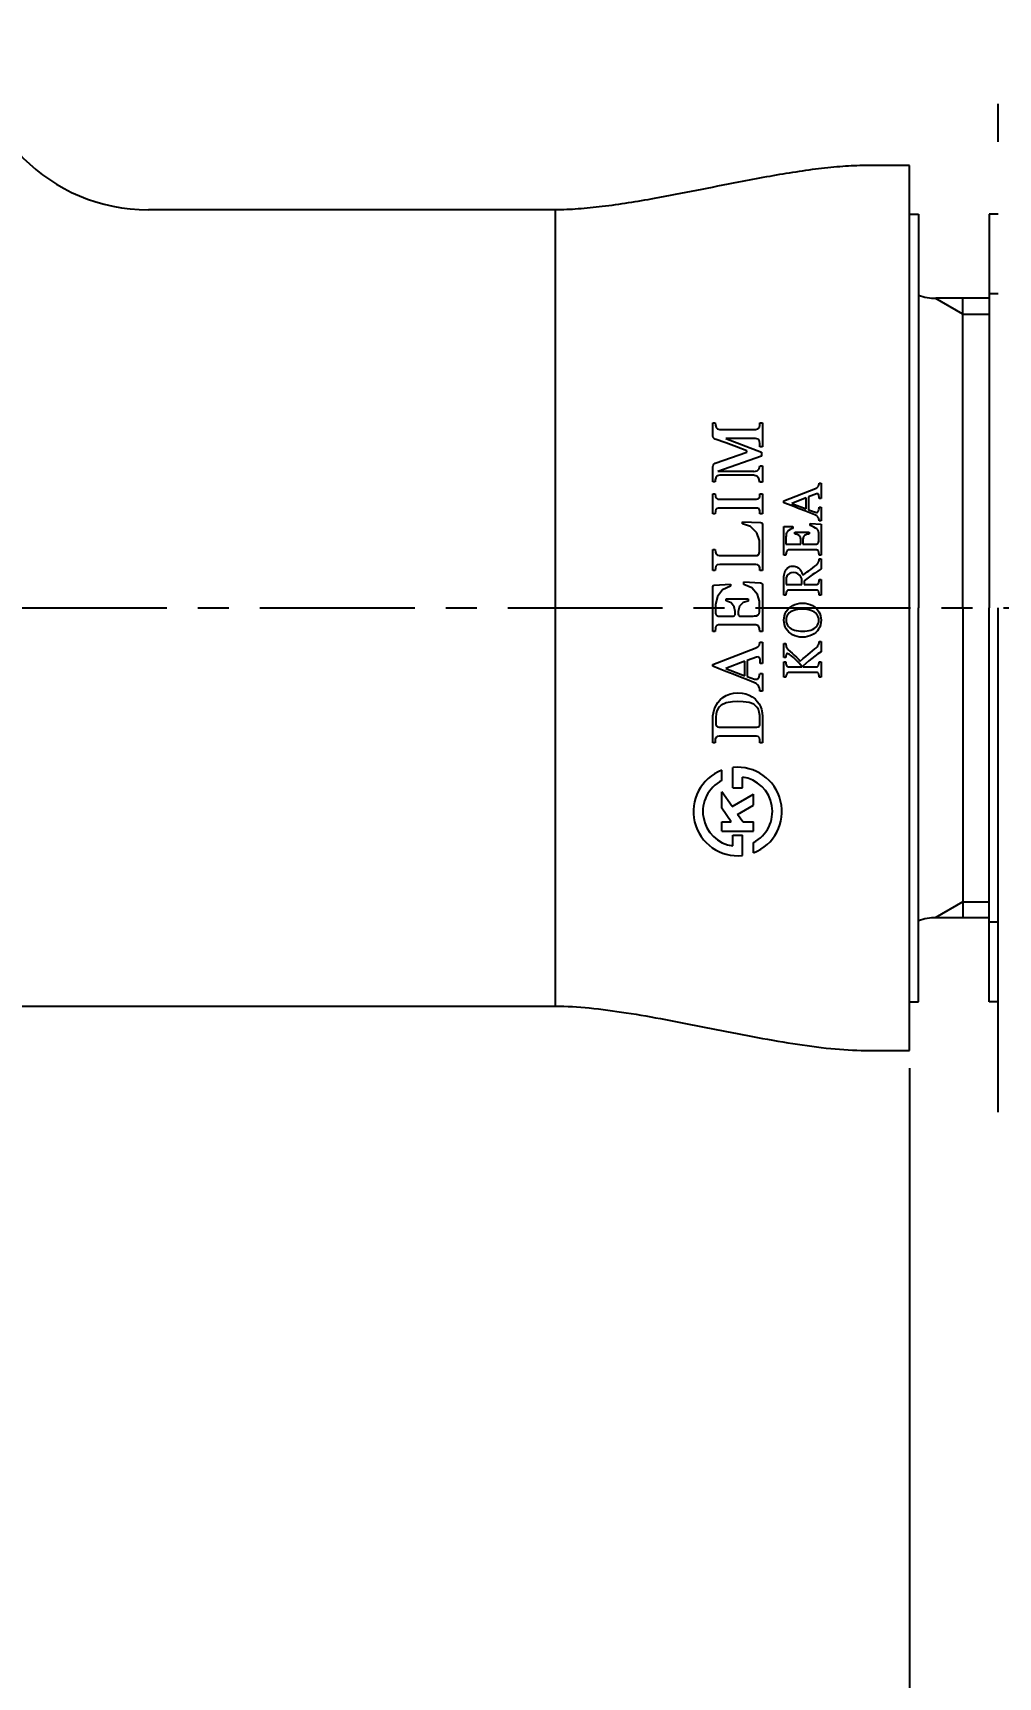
# Model space of a CAD drawing. Extents: x 48064 to 48658, y 16089 to 16509.
# Drawn here: x 48375.1 to 48429.6, y 16282.4 to 16375.3 of the extents above; entities that cross this region are included whole.
import ezdxf

# ---------------------------------------------------------------- set-up
doc = ezdxf.new("R2010")
doc.units = 0
doc.header["$LTSCALE"] = 7
doc.header["$MEASUREMENT"] = 0
doc.linetypes.add('CENTER', pattern=[2, 1.25, -0.25, 0.25, -0.25])
doc.layers.get('0').update_dxf_attribs({"color": 2, "linetype": 'CONTINUOUS'})
doc.layers.get('Defpoints').update_dxf_attribs({"linetype": 'CONTINUOUS'})
for name, color, linetype in [('CL', 1, 'CENTER'), ('D', 2, 'CONTINUOUS'), ('DIM', 2, 'CONTINUOUS'), ('DWG', 7, 'CONTINUOUS')]:
    doc.layers.add(name, color=color, linetype=linetype)
doc.styles.add('GHS', font='romans', dxfattribs={"bigfont": 'ghs'})
doc.dimstyles.new('DIM_WS01', dxfattribs={"dimtxt": 3.5, "dimasz": 3, "dimexe": 1, "dimexo": 1, "dimgap": 1, "dimtad": 1, "dimdec": 4, "dimzin": 9, "dimdsep": 46, "dimtxsty": 'GHS', "dimcen": -2, "dimclrd": 256, "dimclre": 256, "dimclrt": 256, "dimadec": 4, "dimazin": 2, "dimtfac": 1, "dimtdec": 4, "dimtix": 1, "dimtmove": 0, "dimatfit": 1, "dimfxl": 1, "dimtolj": 1, "dimtzin": 0, "dimlwd": -1, "dimlwe": -1, "dimarcsym": 0})

# ---------------------------------------------------------------- blocks, each defined once
blk = doc.blocks.new('*D5')
at = {"layer": 'D', "transparency": 16777216}
for p, q in [((48424.605, 16316.823), (48424.605, 16129.566)), ((48160.354, 16157.961), (48160.354, 16129.566)), ((48163.354, 16131.066), (48421.605, 16131.066))]:
    blk.add_line(p, q, dxfattribs=at)
for points in [[(48163.354, 16131.566), (48163.354, 16130.566), (48160.354, 16131.066)], [(48421.605, 16131.566), (48421.605, 16130.566), (48424.605, 16131.066)]]:
    blk.add_solid(points, dxfattribs=at)
at = {"layer": 'Defpoints', "color": 0, "transparency": 16777216}
for p in [(48424.605, 16317.823), (48160.354, 16158.961), (48424.605, 16131.066)]:
    blk.add_point(p, dxfattribs=at)
at = {"layer": 'D', "transparency": 16777216, "insert": (48292.48, 16134.733), "char_height": 3.5, "attachment_point": 5, "style": 'GHS'}
blk.add_mtext('\\A1;(264)', dxfattribs=at)

msp = doc.modelspace()

# ---------------------------------------------------------------- linework, layer by layer
at = {"color": 7, "linetype": 'Continuous'}
for p, q in [((48424.605, 16365.07294), (48425.105, 16365.07294)), ((48425.105, 16365.07294), (48425.105, 16342.82294)), ((48429.105, 16365.07294), (48429.105, 16342.82294)), ((48429.605, 16365.07294), (48429.105, 16365.07294)), ((48429.10499, 16360.32294), (48426.105, 16360.32294)), ((48427.605, 16342.82294), (48427.605, 16360.32294)), ((48429.605, 16360.57294), (48429.105, 16360.57294)), ((48425.10499, 16320.57294), (48425.10499, 16342.82294)), ((48427.605, 16342.82294), (48427.605, 16325.32294)), ((48429.10499, 16320.57294), (48429.10499, 16342.82294)), ((48429.10499, 16325.32294), (48426.105, 16325.32294)), ((48429.605, 16325.07294), (48429.10499, 16325.07294)), ((48424.605, 16320.57294), (48425.10499, 16320.57294)), ((48429.605, 16320.57294), (48429.10499, 16320.57294))]:
    msp.add_line(p, q, dxfattribs=at)
for centre, start, end in [((48426.105, 16363.32294), 250.5287002, 270), ((48426.105, 16322.32294), 90, 109.4715042)]:
    msp.add_arc(centre, 3, start, end, dxfattribs=at)
at = {"layer": 'CL'}
msp.add_line((48261.905, 16342.82294), (48518.105, 16342.82294), dxfattribs=at)
at = {"layer": 'D'}
for p, q in [((48427.605, 16359.42294), (48426.04616, 16360.32294)), ((48427.605, 16359.42294), (48429.10499, 16359.42294)), ((48427.605, 16326.22294), (48426.04616, 16325.32294)), ((48427.605, 16326.22294), (48429.10499, 16326.22294))]:
    msp.add_line(p, q, dxfattribs=at)
at = {"layer": 'DIM'}
for p, q in [((48413.49041, 16353.2955), (48413.63036, 16353.2955)), ((48413.49041, 16352.53326), (48413.49041, 16353.2955)), ((48413.51651, 16352.45768), (48413.49041, 16352.53326)), ((48413.56617, 16352.39369), (48413.51651, 16352.45768)), ((48413.63116, 16352.35536), (48413.56617, 16352.39369)), ((48413.63036, 16353.2955), (48413.6342, 16353.14732)), ((48413.6342, 16353.14732), (48413.66929, 16353.02342)), ((48413.66929, 16353.02342), (48413.75597, 16352.94096)), ((48413.75597, 16352.94096), (48413.87699, 16352.91103)), ((48413.87699, 16352.91103), (48415.89573, 16352.91103)), ((48414.22989, 16352.39725), (48416.24529, 16351.62414)), ((48415.89573, 16352.39725), (48414.22989, 16352.39725)), ((48415.89573, 16352.91103), (48416.03218, 16352.94132)), ((48416.04668, 16352.35639), (48415.89573, 16352.39725)), ((48416.03218, 16352.94132), (48416.11907, 16353.02502)), ((48416.11907, 16353.02502), (48416.14977, 16353.15139)), ((48416.14977, 16353.15139), (48416.15026, 16353.2955)), ((48416.15026, 16353.2955), (48416.29042, 16353.2955)), ((48416.29042, 16353.2955), (48416.29042, 16351.93295)), ((48413.63086, 16351.00721), (48415.40729, 16351.62849)), ((48414.22692, 16352.15443), (48413.63116, 16352.35536)), ((48414.81821, 16351.92751), (48414.22692, 16352.15443)), ((48415.40587, 16351.70082), (48414.81821, 16351.92751)), ((48415.40729, 16351.62849), (48415.40587, 16351.70082)), ((48416.12839, 16352.25113), (48416.04668, 16352.35639)), ((48416.15209, 16352.10526), (48416.12839, 16352.25113)), ((48416.15026, 16351.93295), (48416.15209, 16352.10526)), ((48416.29042, 16351.93295), (48416.15026, 16351.93295)), ((48416.24529, 16351.62414), (48416.24529, 16351.41136)), ((48413.49041, 16350.79982), (48413.50958, 16350.88117)), ((48413.49041, 16349.94863), (48413.49041, 16350.79982)), ((48413.50958, 16350.88117), (48413.55571, 16350.95237)), ((48413.55571, 16350.95237), (48413.63086, 16351.00721)), ((48415.81327, 16350.52944), (48413.77923, 16350.52944)), ((48416.24529, 16351.41136), (48413.77992, 16350.52968)), ((48415.81327, 16350.52944), (48415.98661, 16350.57614)), ((48415.98661, 16350.57614), (48416.10335, 16350.69368)), ((48416.10335, 16350.69368), (48416.15026, 16350.84809)), ((48416.15026, 16350.84809), (48416.29042, 16350.84809)), ((48416.29042, 16350.84809), (48416.29042, 16349.93899)), ((48413.63047, 16349.94863), (48413.49041, 16349.94863)), ((48413.6501, 16350.17892), (48413.62923, 16350.05927)), ((48413.62923, 16350.05927), (48413.63047, 16349.94863)), ((48413.72684, 16350.28271), (48413.6501, 16350.17892)), ((48413.88117, 16350.32691), (48413.72684, 16350.28271)), ((48415.794, 16350.3263), (48413.88117, 16350.32691)), ((48415.97337, 16350.27462), (48415.794, 16350.3263)), ((48416.0964, 16350.1424), (48415.97337, 16350.27462)), ((48416.15026, 16349.93899), (48416.0964, 16350.1424)), ((48416.29042, 16349.93899), (48416.15026, 16349.93899)), ((48419.29126, 16349.57594), (48419.32675, 16349.59119)), ((48419.32675, 16349.59119), (48419.35748, 16349.60762)), ((48419.35748, 16349.60762), (48419.38344, 16349.62533)), ((48419.38344, 16349.62533), (48419.40654, 16349.64649)), ((48419.40654, 16349.64649), (48419.42927, 16349.67224)), ((48419.42927, 16349.67224), (48419.45174, 16349.70306)), ((48419.45174, 16349.70306), (48419.46476, 16349.72765)), ((48419.46476, 16349.72765), (48419.47623, 16349.75668)), ((48419.47623, 16349.75668), (48419.48605, 16349.79017)), ((48419.48605, 16349.79017), (48419.49392, 16349.82443)), ((48419.49392, 16349.82443), (48419.49901, 16349.85459)), ((48419.49901, 16349.85459), (48419.50145, 16349.88078)), ((48419.50145, 16349.88078), (48419.605, 16349.88078)), ((48419.605, 16349.88078), (48419.605, 16349.01853)), ((48413.49041, 16348.15354), (48413.49041, 16349.26831)), ((48413.49041, 16349.26831), (48413.63047, 16349.26831)), ((48413.63047, 16349.26831), (48413.63147, 16349.1318)), ((48413.63147, 16349.1318), (48413.65327, 16349.05589)), ((48413.65327, 16349.05589), (48413.7079, 16349.00257)), ((48413.7079, 16349.00257), (48413.78034, 16348.98242)), ((48413.78034, 16348.98242), (48415.96306, 16348.97887)), ((48415.96306, 16348.97887), (48416.05642, 16348.99456)), ((48416.05642, 16348.99456), (48416.12133, 16349.04461)), ((48416.12133, 16349.04461), (48416.14967, 16349.13363)), ((48416.14967, 16349.13363), (48416.15026, 16349.26831)), ((48416.15026, 16349.26831), (48416.29042, 16349.26831)), ((48416.29042, 16349.26831), (48416.29042, 16348.15354)), ((48417.50504, 16348.88563), (48419.29126, 16349.57594)), ((48417.50504, 16348.76896), (48417.50504, 16348.88563)), ((48417.76988, 16348.66601), (48417.50504, 16348.76896)), ((48418.05832, 16348.55419), (48417.76988, 16348.66601)), ((48418.75876, 16349.0459), (48417.9559, 16348.73229)), ((48417.9559, 16348.73229), (48418.75876, 16348.42442)), ((48418.75876, 16348.42442), (48418.75876, 16349.0459)), ((48419.35234, 16349.27067), (48418.88874, 16349.09861)), ((48418.88874, 16349.09861), (48418.88874, 16348.37358)), ((48419.36281, 16349.27432), (48419.35234, 16349.27067)), ((48419.37407, 16349.27736), (48419.36281, 16349.27432)), ((48419.38633, 16349.27978), (48419.37407, 16349.27736)), ((48419.39814, 16349.28138), (48419.38633, 16349.27978)), ((48419.40872, 16349.2824), (48419.39814, 16349.28138)), ((48419.41827, 16349.28277), (48419.40872, 16349.2824)), ((48419.43849, 16349.27442), (48419.41827, 16349.28277)), ((48419.45639, 16349.24933), (48419.43849, 16349.27442)), ((48419.472, 16349.20744), (48419.45639, 16349.24933)), ((48419.48518, 16349.15287), (48419.472, 16349.20744)), ((48419.49489, 16349.08992), (48419.48518, 16349.15287)), ((48419.50145, 16349.01853), (48419.49489, 16349.08992)), ((48419.605, 16349.01853), (48419.50145, 16349.01853)), ((48413.63047, 16348.15354), (48413.49041, 16348.15354)), ((48413.63147, 16348.3011), (48413.63047, 16348.15354)), ((48413.65834, 16348.4003), (48413.63147, 16348.3011)), ((48413.72297, 16348.45056), (48413.65834, 16348.4003)), ((48413.79809, 16348.46449), (48413.72297, 16348.45056)), ((48415.92128, 16348.46449), (48413.79809, 16348.46449)), ((48416.00752, 16348.45862), (48415.92128, 16348.46449)), ((48416.10222, 16348.41792), (48416.00752, 16348.45862)), ((48416.14805, 16348.30779), (48416.10222, 16348.41792)), ((48416.15026, 16348.15354), (48416.14805, 16348.30779)), ((48416.29042, 16348.15354), (48416.15026, 16348.15354)), ((48418.37028, 16348.43332), (48418.05832, 16348.55419)), ((48418.68372, 16348.31129), (48418.37028, 16348.43332)), ((48418.97557, 16348.19635), (48418.68372, 16348.31129)), ((48418.88874, 16348.37358), (48418.95365, 16348.34786)), ((48418.95365, 16348.34786), (48419.01295, 16348.32568)), ((48419.2458, 16348.08858), (48418.97557, 16348.19635)), ((48419.01295, 16348.32568), (48419.0666, 16348.30683)), ((48419.0666, 16348.30683), (48419.11571, 16348.29032)), ((48419.11571, 16348.29032), (48419.16238, 16348.27494)), ((48419.16238, 16348.27494), (48419.20653, 16348.26084)), ((48419.20653, 16348.26084), (48419.24582, 16348.24961)), ((48419.29291, 16348.06797), (48419.2458, 16348.08858)), ((48419.24582, 16348.24961), (48419.27992, 16348.24079)), ((48419.27992, 16348.24079), (48419.30863, 16348.2346)), ((48419.33255, 16348.04708), (48419.29291, 16348.06797)), ((48419.30863, 16348.2346), (48419.33339, 16348.23071)), ((48419.36494, 16348.02584), (48419.33255, 16348.04708)), ((48419.33339, 16348.23071), (48419.35483, 16348.22835)), ((48419.35483, 16348.22835), (48419.373, 16348.22756)), ((48419.39334, 16348.00159), (48419.36494, 16348.02584)), ((48419.373, 16348.22756), (48419.40893, 16348.23772)), ((48419.42087, 16347.97156), (48419.39334, 16348.00159)), ((48419.40893, 16348.23772), (48419.43917, 16348.26822)), ((48419.44762, 16347.93573), (48419.42087, 16347.97156)), ((48419.43917, 16348.26822), (48419.46353, 16348.31922)), ((48419.46206, 16347.90899), (48419.44762, 16347.93573)), ((48419.47439, 16347.87772), (48419.46206, 16347.90899)), ((48419.46353, 16348.31922), (48419.48198, 16348.38311)), ((48419.48439, 16347.842), (48419.47439, 16347.87772)), ((48419.48198, 16348.38311), (48419.49458, 16348.45219)), ((48419.49266, 16347.8063), (48419.48439, 16347.842)), ((48419.4983, 16347.77478), (48419.49266, 16347.8063)), ((48419.49458, 16348.45219), (48419.50145, 16348.52642)), ((48419.50145, 16347.74735), (48419.4983, 16347.77478)), ((48419.50145, 16348.52642), (48419.605, 16348.52642)), ((48419.605, 16347.74735), (48419.50145, 16347.74735)), ((48419.605, 16348.52642), (48419.605, 16347.74735)), ((48415.17524, 16347.57881), (48415.17524, 16347.70153)), ((48415.17524, 16347.70153), (48416.19042, 16347.64929)), ((48415.6135, 16347.4243), (48415.17524, 16347.57881)), ((48415.97035, 16347.06663), (48415.6135, 16347.4243)), ((48416.13282, 16346.63046), (48415.97035, 16347.06663)), ((48416.19042, 16347.64929), (48416.24897, 16347.63327)), ((48416.24897, 16347.63327), (48416.2803, 16347.59517)), ((48416.2803, 16347.59517), (48416.29042, 16347.53986)), ((48416.29042, 16347.53986), (48416.29042, 16344.94104)), ((48417.50501, 16347.43385), (48418.01114, 16347.43385)), ((48417.50501, 16345.80855), (48417.50501, 16347.43385)), ((48417.62201, 16346.8053), (48417.62166, 16346.75291)), ((48417.62302, 16346.85359), (48417.62201, 16346.8053)), ((48417.6247, 16346.89795), (48417.62302, 16346.85359)), ((48417.62701, 16346.93833), (48417.6247, 16346.89795)), ((48417.63002, 16346.9748), (48417.62701, 16346.93833)), ((48417.63383, 16347.0075), (48417.63002, 16346.9748)), ((48417.6543, 16347.06777), (48417.63383, 16347.0075)), ((48417.70052, 16347.13028), (48417.6543, 16347.06777)), ((48417.77226, 16347.19489), (48417.70052, 16347.13028)), ((48417.85493, 16347.25258), (48417.77226, 16347.19489)), ((48417.9345, 16347.29528), (48417.85493, 16347.25258)), ((48418.01114, 16347.32265), (48417.9345, 16347.29528)), ((48418.01114, 16347.43385), (48418.01114, 16347.32265)), ((48418.11332, 16347.11555), (48418.93463, 16347.11555)), ((48418.11332, 16347.00465), (48418.11332, 16347.11555)), ((48418.1565, 16346.99778), (48418.11332, 16347.00465)), ((48418.20157, 16346.98761), (48418.1565, 16346.99778)), ((48418.24864, 16346.97416), (48418.20157, 16346.98761)), ((48418.29326, 16346.95787), (48418.24864, 16346.97416)), ((48418.33141, 16346.93929), (48418.29326, 16346.95787)), ((48418.3633, 16346.9186), (48418.33141, 16346.93929)), ((48418.39357, 16346.89052), (48418.3633, 16346.9186)), ((48418.41756, 16346.85969), (48418.39357, 16346.89052)), ((48418.4351, 16346.82617), (48418.41756, 16346.85969)), ((48418.44697, 16346.7844), (48418.4351, 16346.82617)), ((48418.59419, 16346.81454), (48418.58442, 16346.77131)), ((48418.6103, 16346.85205), (48418.59419, 16346.81454)), ((48418.63535, 16346.88679), (48418.6103, 16346.85205)), ((48418.66935, 16346.9186), (48418.63535, 16346.88679)), ((48418.69799, 16346.93711), (48418.66935, 16346.9186)), ((48418.73627, 16346.95518), (48418.69799, 16346.93711)), ((48418.78411, 16346.97259), (48418.73627, 16346.95518)), ((48418.83616, 16346.98758), (48418.78411, 16346.97259)), ((48418.88629, 16346.99826), (48418.83616, 16346.98758)), ((48418.93463, 16347.00465), (48418.88629, 16346.99826)), ((48418.93463, 16347.11555), (48418.93463, 16347.00465)), ((48418.9861, 16347.48531), (48418.9861, 16347.59212)), ((48418.9861, 16347.59212), (48419.605, 16347.55229)), ((48419.04, 16347.46566), (48418.9861, 16347.48531)), ((48419.11085, 16347.4339), (48419.04, 16347.46566)), ((48419.19886, 16347.38995), (48419.11085, 16347.4339)), ((48419.28668, 16347.34102), (48419.19886, 16347.38995)), ((48419.3584, 16347.29342), (48419.28668, 16347.34102)), ((48419.41404, 16347.24749), (48419.3584, 16347.29342)), ((48419.4306, 16347.2266), (48419.41404, 16347.24749)), ((48419.44471, 16347.19816), (48419.4306, 16347.2266)), ((48419.45637, 16347.16209), (48419.44471, 16347.19816)), ((48419.46556, 16347.1225), (48419.45637, 16347.16209)), ((48419.47269, 16347.08374), (48419.46556, 16347.1225)), ((48419.47775, 16347.04586), (48419.47269, 16347.08374)), ((48419.48116, 16347.0067), (48419.47775, 16347.04586)), ((48419.48318, 16346.96187), (48419.48116, 16347.0067)), ((48419.48385, 16346.91147), (48419.48318, 16346.96187)), ((48419.48385, 16346.86147), (48419.48385, 16346.91147)), ((48419.48385, 16346.81859), (48419.48385, 16346.86147)), ((48419.48385, 16346.78278), (48419.48385, 16346.81859)), ((48419.605, 16347.55229), (48419.605, 16345.80855)), ((48413.49041, 16346.12296), (48413.63047, 16346.12296)), ((48413.49041, 16344.94104), (48413.49041, 16346.12296)), ((48413.63047, 16346.12296), (48413.63158, 16345.98635)), ((48413.63158, 16345.98635), (48413.67225, 16345.86927)), ((48413.67225, 16345.86927), (48413.7596, 16345.80351)), ((48416.08316, 16345.84055), (48416.12878, 16345.98442)), ((48416.12878, 16345.98442), (48416.13282, 16346.63046)), ((48417.61913, 16345.87396), (48417.6133, 16345.83828)), ((48417.62773, 16345.91578), (48417.61913, 16345.87396)), ((48417.62166, 16346.75291), (48417.62166, 16346.42306)), ((48417.62166, 16346.42306), (48418.4568, 16346.42306)), ((48417.63796, 16345.95771), (48417.62773, 16345.91578)), ((48417.64935, 16345.99357), (48417.63796, 16345.95771)), ((48417.6616, 16346.02341), (48417.64935, 16345.99357)), ((48417.67917, 16346.05392), (48417.6616, 16346.02341)), ((48417.69959, 16346.07666), (48417.67917, 16346.05392)), ((48417.72312, 16346.09164), (48417.69959, 16346.07666)), ((48417.74961, 16346.10048), (48417.72312, 16346.09164)), ((48417.77844, 16346.10594), (48417.74961, 16346.10048)), ((48417.80969, 16346.10778), (48417.77844, 16346.10594)), ((48419.3197, 16346.10778), (48417.80969, 16346.10778)), ((48418.45429, 16346.72898), (48418.44697, 16346.7844)), ((48418.4568, 16346.65984), (48418.45429, 16346.72898)), ((48418.4568, 16346.42306), (48418.4568, 16346.65984)), ((48418.57841, 16346.71961), (48418.57638, 16346.65984)), ((48418.57638, 16346.65984), (48418.57638, 16346.42306)), ((48418.57638, 16346.42306), (48419.20692, 16346.42306)), ((48418.58442, 16346.77131), (48418.57841, 16346.71961)), ((48419.20692, 16346.42306), (48419.26571, 16346.42455)), ((48419.26571, 16346.42455), (48419.31557, 16346.42892)), ((48419.31557, 16346.42892), (48419.35638, 16346.43605)), ((48419.3538, 16346.10573), (48419.3197, 16346.10778)), ((48419.38375, 16346.09952), (48419.3538, 16346.10573)), ((48419.35638, 16346.43605), (48419.38998, 16346.44782)), ((48419.40952, 16346.08904), (48419.38375, 16346.09952)), ((48419.38998, 16346.44782), (48419.41766, 16346.46515)), ((48419.43172, 16346.07359), (48419.40952, 16346.08904)), ((48419.41766, 16346.46515), (48419.43928, 16346.48805)), ((48419.45102, 16346.05163), (48419.43172, 16346.07359)), ((48419.43928, 16346.48805), (48419.45584, 16346.51669)), ((48419.46747, 16346.02341), (48419.45102, 16346.05163)), ((48419.45584, 16346.51669), (48419.46795, 16346.55181)), ((48419.47416, 16346.00265), (48419.46747, 16346.02341)), ((48419.46795, 16346.55181), (48419.47578, 16346.59318)), ((48419.48073, 16345.97057), (48419.47416, 16346.00265)), ((48419.47578, 16346.59318), (48419.48009, 16346.64389)), ((48419.48009, 16346.64389), (48419.48286, 16346.70712)), ((48419.4872, 16345.92688), (48419.48073, 16345.97057)), ((48419.48286, 16346.70712), (48419.48385, 16346.78278)), ((48419.49301, 16345.88101), (48419.4872, 16345.92688)), ((48419.49724, 16345.84156), (48419.49301, 16345.88101)), ((48413.63047, 16344.94104), (48413.49041, 16344.94104)), ((48413.63127, 16345.07906), (48413.63047, 16344.94104)), ((48413.65924, 16345.17891), (48413.63127, 16345.07906)), ((48413.74121, 16345.25753), (48413.65924, 16345.17891)), ((48413.87813, 16345.288), (48413.74121, 16345.25753)), ((48413.7596, 16345.80351), (48413.85257, 16345.78738)), ((48413.85257, 16345.78738), (48415.8729, 16345.78452)), ((48415.92512, 16345.28921), (48413.87813, 16345.288)), ((48415.8729, 16345.78452), (48415.99114, 16345.79035)), ((48416.03246, 16345.2642), (48415.92512, 16345.28921)), ((48415.99114, 16345.79035), (48416.08316, 16345.84055)), ((48416.11002, 16345.19722), (48416.03246, 16345.2642)), ((48416.15047, 16345.10088), (48416.11002, 16345.19722)), ((48416.15026, 16344.94104), (48416.15047, 16345.10088)), ((48416.29042, 16344.94104), (48416.15026, 16344.94104)), ((48417.61003, 16345.80855), (48417.50501, 16345.80855)), ((48417.58341, 16344.91862), (48417.6202, 16344.98433)), ((48417.6133, 16345.83828), (48417.61003, 16345.80855)), ((48417.6202, 16344.98433), (48417.66362, 16345.04149)), ((48417.66362, 16345.04149), (48417.71513, 16345.09036)), ((48417.71513, 16345.09036), (48417.77479, 16345.13083)), ((48417.77479, 16345.13083), (48417.84281, 16345.16136)), ((48417.84281, 16345.16136), (48417.91964, 16345.17987)), ((48417.91964, 16345.17987), (48418.00526, 16345.18607)), ((48418.00526, 16345.18607), (48418.08294, 16345.18186)), ((48418.08294, 16345.18186), (48418.1545, 16345.16935)), ((48418.1545, 16345.16935), (48418.21981, 16345.14867)), ((48418.21981, 16345.14867), (48418.27907, 16345.11997)), ((48418.27907, 16345.11997), (48418.33279, 16345.0836)), ((48418.33279, 16345.0836), (48418.381, 16345.03954)), ((48418.381, 16345.03954), (48418.42152, 16344.99199)), ((48418.42152, 16344.99199), (48418.45829, 16344.93851)), ((48418.45829, 16344.93851), (48418.49116, 16344.8793)), ((48418.91701, 16344.9318), (48419.01732, 16345.00557)), ((48419.01732, 16345.00557), (48419.13119, 16345.08972)), ((48419.13119, 16345.08972), (48419.25839, 16345.18439)), ((48419.25839, 16345.18439), (48419.31269, 16345.22643)), ((48419.31269, 16345.22643), (48419.35643, 16345.26564)), ((48419.35643, 16345.26564), (48419.38982, 16345.30219)), ((48419.38982, 16345.30219), (48419.41601, 16345.33702)), ((48419.41601, 16345.33702), (48419.43899, 16345.37176)), ((48419.605, 16345.03337), (48419.41743, 16344.912)), ((48419.43899, 16345.37176), (48419.45848, 16345.40629)), ((48419.45848, 16345.40629), (48419.47024, 16345.43405)), ((48419.47024, 16345.43405), (48419.48028, 16345.46613)), ((48419.48028, 16345.46613), (48419.48835, 16345.50271)), ((48419.48835, 16345.50271), (48419.49399, 16345.53889)), ((48419.49399, 16345.53889), (48419.4979, 16345.57084)), ((48419.49998, 16345.80855), (48419.49724, 16345.84156)), ((48419.4979, 16345.57084), (48419.49998, 16345.59871)), ((48419.605, 16345.80855), (48419.49998, 16345.80855)), ((48419.49998, 16345.59871), (48419.605, 16345.59871)), ((48419.605, 16345.59871), (48419.605, 16345.03337)), ((48413.49041, 16344.02666), (48413.50131, 16344.07731)), ((48413.49041, 16341.49134), (48413.49041, 16344.02666)), ((48413.50131, 16344.07731), (48413.52581, 16344.10706)), ((48413.52581, 16344.10706), (48413.56159, 16344.11955)), ((48413.56159, 16344.11955), (48414.48611, 16344.16693)), ((48414.48611, 16344.06105), (48414.03825, 16343.84037)), ((48414.48611, 16344.16693), (48414.48611, 16344.06105)), ((48415.23405, 16344.15263), (48415.23405, 16344.29482)), ((48415.23405, 16344.29482), (48416.18202, 16344.25008)), ((48415.70175, 16343.96244), (48415.23405, 16344.15263)), ((48416.18202, 16344.25008), (48416.23676, 16344.23184)), ((48416.23676, 16344.23184), (48416.27563, 16344.19281)), ((48416.27563, 16344.19281), (48416.29042, 16344.15557)), ((48416.29042, 16344.15557), (48416.29042, 16343.26741)), ((48417.50501, 16344.52252), (48417.50801, 16344.60962)), ((48417.50501, 16343.55313), (48417.50501, 16344.52252)), ((48417.50801, 16344.60962), (48417.51709, 16344.693)), ((48417.51709, 16344.693), (48417.53227, 16344.77271)), ((48417.53227, 16344.77271), (48417.55415, 16344.84805)), ((48417.55415, 16344.84805), (48417.58341, 16344.91862)), ((48417.63718, 16344.52435), (48417.6247, 16344.40136)), ((48417.6247, 16344.40136), (48417.6247, 16344.1497)), ((48417.6247, 16344.1497), (48418.52585, 16344.1497)), ((48417.67445, 16344.62751), (48417.63718, 16344.52435)), ((48417.73632, 16344.71055), (48417.67445, 16344.62751)), ((48417.81973, 16344.77154), (48417.73632, 16344.71055)), ((48417.9205, 16344.80804), (48417.81973, 16344.77154)), ((48418.03891, 16344.82018), (48417.9205, 16344.80804)), ((48418.17849, 16344.80506), (48418.03891, 16344.82018)), ((48418.29722, 16344.75958), (48418.17849, 16344.80506)), ((48418.39517, 16344.68371), (48418.29722, 16344.75958)), ((48418.4679, 16344.58558), (48418.39517, 16344.68371)), ((48418.5114, 16344.4722), (48418.4679, 16344.58558)), ((48418.49116, 16344.8793), (48418.52077, 16344.81493)), ((48418.52585, 16344.3438), (48418.5114, 16344.4722)), ((48418.52077, 16344.81493), (48418.54712, 16344.74638)), ((48418.52585, 16344.1497), (48418.52585, 16344.3438)), ((48418.54712, 16344.74638), (48418.57031, 16344.67376)), ((48418.57031, 16344.67376), (48418.70041, 16344.77135)), ((48418.80379, 16344.47976), (48418.65321, 16344.36446)), ((48418.65321, 16344.36446), (48418.65321, 16344.1497)), ((48418.65321, 16344.1497), (48419.3197, 16344.1497)), ((48418.70041, 16344.77135), (48418.8159, 16344.85734)), ((48418.9513, 16344.58939), (48418.80379, 16344.47976)), ((48418.8159, 16344.85734), (48418.91701, 16344.9318)), ((48419.09572, 16344.69335), (48418.9513, 16344.58939)), ((48419.24768, 16344.79872), (48419.09572, 16344.69335)), ((48419.41743, 16344.912), (48419.24768, 16344.79872)), ((48419.3197, 16344.1497), (48419.35265, 16344.15151)), ((48419.35265, 16344.15151), (48419.38295, 16344.15691)), ((48419.38295, 16344.15691), (48419.41058, 16344.16583)), ((48419.41058, 16344.16583), (48419.43441, 16344.18077)), ((48419.43441, 16344.18077), (48419.4543, 16344.20406)), ((48419.4543, 16344.20406), (48419.47011, 16344.23574)), ((48419.47011, 16344.23574), (48419.47703, 16344.25779)), ((48419.47703, 16344.25779), (48419.48347, 16344.28869)), ((48419.48347, 16344.28869), (48419.48928, 16344.32863)), ((48419.48928, 16344.32863), (48419.49455, 16344.37072)), ((48419.49455, 16344.37072), (48419.49806, 16344.4082)), ((48419.49806, 16344.4082), (48419.49998, 16344.44129)), ((48419.49998, 16344.44129), (48419.605, 16344.44129)), ((48419.605, 16344.44129), (48419.605, 16343.55313)), ((48413.74876, 16343.47535), (48413.64598, 16343.00499)), ((48414.03825, 16343.84037), (48413.74876, 16343.47535)), ((48414.23877, 16343.2279), (48414.23877, 16343.34129)), ((48414.23877, 16343.34129), (48415.494, 16343.34129)), ((48414.53014, 16343.1203), (48414.23877, 16343.2279)), ((48414.70257, 16342.89268), (48414.53014, 16343.1203)), ((48415.19575, 16343.13039), (48414.99353, 16342.92267)), ((48415.494, 16343.21401), (48415.19575, 16343.13039)), ((48415.494, 16343.34129), (48415.494, 16343.21401)), ((48416.01368, 16343.57694), (48415.70175, 16343.96244)), ((48416.12878, 16343.21605), (48416.01368, 16343.57694)), ((48416.13043, 16343.02079), (48416.12878, 16343.21605)), ((48416.29042, 16343.26741), (48416.29042, 16342.37936)), ((48417.61003, 16343.55313), (48417.50501, 16343.55313)), ((48417.61296, 16343.58276), (48417.61003, 16343.55313)), ((48417.61762, 16343.61622), (48417.61296, 16343.58276)), ((48417.62417, 16343.65363), (48417.61762, 16343.61622)), ((48417.63165, 16343.69063), (48417.62417, 16343.65363)), ((48417.63977, 16343.72282), (48417.63165, 16343.69063)), ((48417.6485, 16343.75016), (48417.63977, 16343.72282)), ((48417.66436, 16343.78213), (48417.6485, 16343.75016)), ((48417.68454, 16343.80521), (48417.66436, 16343.78213)), ((48417.70906, 16343.81935), (48417.68454, 16343.80521)), ((48417.73704, 16343.82768), (48417.70906, 16343.81935)), ((48417.76768, 16343.83274), (48417.73704, 16343.82768)), ((48417.8012, 16343.83444), (48417.76768, 16343.83274)), ((48419.3197, 16343.83444), (48417.8012, 16343.83444)), ((48418.25927, 16343.06368), (48418.40364, 16343.08852)), ((48418.40364, 16343.08852), (48418.55721, 16343.09677)), ((48418.55721, 16343.09677), (48418.71139, 16343.08834)), ((48418.71139, 16343.08834), (48418.8559, 16343.06297)), ((48419.35566, 16343.83223), (48419.3197, 16343.83444)), ((48419.38708, 16343.82555), (48419.35566, 16343.83223)), ((48419.41404, 16343.81421), (48419.38708, 16343.82555)), ((48419.43678, 16343.79826), (48419.41404, 16343.81421)), ((48419.45547, 16343.77681), (48419.43678, 16343.79826)), ((48419.47011, 16343.75016), (48419.45547, 16343.77681)), ((48419.47772, 16343.72787), (48419.47011, 16343.75016)), ((48419.48417, 16343.69649), (48419.47772, 16343.72787)), ((48419.48928, 16343.65605), (48419.48417, 16343.69649)), ((48419.49386, 16343.6147), (48419.48928, 16343.65605)), ((48419.49745, 16343.58041), (48419.49386, 16343.6147)), ((48419.49998, 16343.55313), (48419.49745, 16343.58041)), ((48419.605, 16343.55313), (48419.49998, 16343.55313)), ((48413.64598, 16343.00499), (48413.64598, 16342.54536)), ((48413.64598, 16342.54536), (48413.66741, 16342.44842)), ((48413.66741, 16342.44842), (48413.7188, 16342.39093)), ((48413.7188, 16342.39093), (48413.7975, 16342.36932)), ((48413.7975, 16342.36932), (48414.64534, 16342.36932)), ((48414.64534, 16342.36932), (48414.70013, 16342.38779)), ((48414.70013, 16342.38779), (48414.7424, 16342.4316)), ((48414.75932, 16342.62599), (48414.70257, 16342.89268)), ((48414.7424, 16342.4316), (48414.75932, 16342.48513)), ((48414.75932, 16342.48513), (48414.75932, 16342.62599)), ((48414.99353, 16342.92267), (48414.91906, 16342.62599)), ((48414.91906, 16342.62599), (48414.91906, 16342.4833)), ((48414.91906, 16342.4833), (48414.93462, 16342.42676)), ((48414.93462, 16342.42676), (48414.97202, 16342.38608)), ((48414.97202, 16342.38608), (48415.02017, 16342.36932)), ((48415.02017, 16342.36932), (48415.75961, 16342.36932)), ((48415.75961, 16342.36932), (48415.838, 16342.37127)), ((48415.838, 16342.37127), (48415.90448, 16342.37712)), ((48415.90448, 16342.37712), (48415.95899, 16342.38675)), ((48415.95899, 16342.38675), (48416.04689, 16342.42843)), ((48416.04689, 16342.42843), (48416.10673, 16342.50092)), ((48416.10673, 16342.50092), (48416.12937, 16342.59933)), ((48416.12937, 16342.59933), (48416.1322, 16342.76131)), ((48416.1322, 16342.76131), (48416.13043, 16343.02079)), ((48416.29042, 16342.37936), (48416.29042, 16341.49134)), ((48417.50498, 16342.13367), (48417.51328, 16342.2641)), ((48417.51328, 16342.2641), (48417.53815, 16342.38942)), ((48417.53815, 16342.38942), (48417.57958, 16342.50967)), ((48417.57958, 16342.50967), (48417.63642, 16342.62196)), ((48417.6382, 16342.23067), (48417.63079, 16342.13367)), ((48417.63642, 16342.62196), (48417.70658, 16342.72364)), ((48417.6605, 16342.32018), (48417.6382, 16342.23067)), ((48417.69779, 16342.40207), (48417.6605, 16342.32018)), ((48417.74839, 16342.47584), (48417.69779, 16342.40207)), ((48417.70658, 16342.72364), (48417.7903, 16342.81468)), ((48417.81067, 16342.54084), (48417.74839, 16342.47584)), ((48417.7903, 16342.81468), (48417.88883, 16342.89657)), ((48417.88479, 16342.59687), (48417.81067, 16342.54084)), ((48417.9714, 16342.64462), (48417.88479, 16342.59687)), ((48417.88883, 16342.89657), (48418.00016, 16342.96578)), ((48418.06935, 16342.68394), (48417.9714, 16342.64462)), ((48418.00016, 16342.96578), (48418.12429, 16343.02207)), ((48418.1787, 16342.71498), (48418.06935, 16342.68394)), ((48418.12429, 16343.02207), (48418.25927, 16343.06368)), ((48418.29737, 16342.73733), (48418.1787, 16342.71498)), ((48418.42353, 16342.75059), (48418.29737, 16342.73733)), ((48418.55721, 16342.75496), (48418.42353, 16342.75059)), ((48418.68648, 16342.7511), (48418.55721, 16342.75496)), ((48418.80743, 16342.73931), (48418.68648, 16342.7511)), ((48418.92011, 16342.71937), (48418.80743, 16342.73931)), ((48418.8559, 16343.06297), (48418.99062, 16343.02047)), ((48419.02435, 16342.69047), (48418.92011, 16342.71937)), ((48418.99062, 16343.02047), (48419.11409, 16342.96314)), ((48419.12125, 16342.65201), (48419.02435, 16342.69047)), ((48419.11409, 16342.96314), (48419.22468, 16342.89258)), ((48419.21082, 16342.60416), (48419.12125, 16342.65201)), ((48419.28933, 16342.54835), (48419.21082, 16342.60416)), ((48419.22468, 16342.89258), (48419.3225, 16342.80896)), ((48419.35527, 16342.48239), (48419.28933, 16342.54835)), ((48419.3225, 16342.80896), (48419.40597, 16342.71666)), ((48419.40851, 16342.40637), (48419.35527, 16342.48239)), ((48419.40597, 16342.71666), (48419.47561, 16342.6149)), ((48419.44773, 16342.32204), (48419.40851, 16342.40637)), ((48419.47132, 16342.23113), (48419.44773, 16342.32204)), ((48419.47922, 16342.13367), (48419.47132, 16342.23113)), ((48419.47561, 16342.6149), (48419.53132, 16342.50378)), ((48419.53132, 16342.50378), (48419.57229, 16342.38551)), ((48419.57229, 16342.38551), (48419.59685, 16342.26212)), ((48419.59685, 16342.26212), (48419.605, 16342.13367)), ((48413.63047, 16341.49134), (48413.49041, 16341.49134)), ((48413.63238, 16341.70025), (48413.63047, 16341.49134)), ((48413.6596, 16341.78078), (48413.63238, 16341.70025)), ((48413.72449, 16341.84054), (48413.6596, 16341.78078)), ((48413.80924, 16341.86393), (48413.72449, 16341.84054)), ((48415.90982, 16341.87387), (48413.80924, 16341.86393)), ((48416.07466, 16341.81568), (48415.90982, 16341.87387)), ((48416.13499, 16341.67246), (48416.07466, 16341.81568)), ((48416.15026, 16341.49134), (48416.13499, 16341.67246)), ((48416.29042, 16341.49134), (48416.15026, 16341.49134)), ((48417.51313, 16342.00753), (48417.50498, 16342.13367)), ((48417.53752, 16341.8849), (48417.51313, 16342.00753)), ((48417.57818, 16341.76595), (48417.53752, 16341.8849)), ((48417.63457, 16341.6535), (48417.57818, 16341.76595)), ((48417.63079, 16342.13367), (48417.63945, 16342.02643)), ((48417.70531, 16341.55068), (48417.63457, 16341.6535)), ((48417.63945, 16342.02643), (48417.66533, 16341.93049)), ((48417.66533, 16341.93049), (48417.70838, 16341.84586)), ((48417.7903, 16341.45736), (48417.70531, 16341.55068)), ((48417.70838, 16341.84586), (48417.76592, 16341.77158)), ((48417.76592, 16341.77158), (48417.83518, 16341.70699)), ((48417.88916, 16341.37442), (48417.7903, 16341.45736)), ((48417.83518, 16341.70699), (48417.91608, 16341.65205)), ((48417.99952, 16341.30432), (48417.88916, 16341.37442)), ((48417.91608, 16341.65205), (48418.00366, 16341.60912)), ((48418.12139, 16341.24724), (48417.99952, 16341.30432)), ((48418.00366, 16341.60912), (48418.10057, 16341.57402)), ((48418.10057, 16341.57402), (48418.20679, 16341.54694)), ((48418.255, 16341.2046), (48418.12139, 16341.24724)), ((48418.20679, 16341.54694), (48418.3199, 16341.52769)), ((48418.3199, 16341.52769), (48418.43669, 16341.51611)), ((48418.43669, 16341.51611), (48418.55721, 16341.51225)), ((48418.55721, 16341.51225), (48418.68825, 16341.51644)), ((48418.68825, 16341.51644), (48418.81053, 16341.52883)), ((48418.81053, 16341.52883), (48418.92392, 16341.54936)), ((48418.97551, 16341.24326), (48418.84221, 16341.20297)), ((48418.92392, 16341.54936), (48419.02928, 16341.57821)), ((48419.09961, 16341.29789), (48418.97551, 16341.24326)), ((48419.02928, 16341.57821), (48419.12628, 16341.61677)), ((48419.21046, 16341.36454), (48419.09961, 16341.29789)), ((48419.12628, 16341.61677), (48419.21511, 16341.66495)), ((48419.30802, 16341.44326), (48419.21046, 16341.36454)), ((48419.21511, 16341.66495), (48419.29189, 16341.72015)), ((48419.29189, 16341.72015), (48419.35659, 16341.78413)), ((48419.39471, 16341.53363), (48419.30802, 16341.44326)), ((48419.35659, 16341.78413), (48419.40932, 16341.85685)), ((48419.46751, 16341.63503), (48419.39471, 16341.53363)), ((48419.40932, 16341.85685), (48419.44823, 16341.9391)), ((48419.44823, 16341.9391), (48419.4715, 16342.03148)), ((48419.52642, 16341.74756), (48419.46751, 16341.63503)), ((48419.4715, 16342.03148), (48419.47922, 16342.13367)), ((48419.56995, 16341.8692), (48419.52642, 16341.74756)), ((48419.59622, 16341.9979), (48419.56995, 16341.8692)), ((48419.605, 16342.13367), (48419.59622, 16341.9979)), ((48413.49044, 16339.63939), (48415.87203, 16340.55978)), ((48415.87203, 16340.55978), (48416.02857, 16340.62532)), ((48416.02857, 16340.62532), (48416.12042, 16340.71686)), ((48416.12042, 16340.71686), (48416.15222, 16340.89547)), ((48416.15222, 16340.89547), (48416.29042, 16340.89547)), ((48416.29042, 16340.89547), (48416.29042, 16339.69009)), ((48417.50501, 16340.8167), (48417.61003, 16340.8167)), ((48417.50501, 16340.02928), (48417.50501, 16340.8167)), ((48417.61003, 16340.8167), (48417.61019, 16340.81268)), ((48417.61019, 16340.81268), (48417.61072, 16340.80637)), ((48417.61072, 16340.80637), (48417.6116, 16340.79753)), ((48417.6116, 16340.79753), (48417.61261, 16340.78707)), ((48417.61261, 16340.78707), (48417.6136, 16340.77584)), ((48417.6136, 16340.77584), (48417.61453, 16340.76378)), ((48417.61453, 16340.76378), (48417.61578, 16340.74975)), ((48417.61578, 16340.74975), (48417.61762, 16340.73596)), ((48417.61762, 16340.73596), (48417.6202, 16340.72227)), ((48417.6202, 16340.72227), (48417.62329, 16340.70691)), ((48417.62329, 16340.70691), (48417.6268, 16340.6891)), ((48417.6268, 16340.6891), (48417.63066, 16340.66871)), ((48417.63066, 16340.66871), (48417.64001, 16340.63394)), ((48417.64001, 16340.63394), (48417.65254, 16340.59819)), ((48417.65254, 16340.59819), (48417.66809, 16340.56161)), ((48417.66809, 16340.56161), (48417.68699, 16340.5266)), ((48417.68699, 16340.5266), (48417.7085, 16340.49625)), ((48417.7085, 16340.49625), (48417.73286, 16340.47062)), ((48417.73286, 16340.47062), (48417.84952, 16340.3673)), ((48417.84952, 16340.3673), (48417.96897, 16340.26123)), ((48418.40026, 16341.17904), (48418.255, 16341.2046)), ((48418.55721, 16341.17054), (48418.40026, 16341.17904)), ((48418.70271, 16341.17869), (48418.55721, 16341.17054)), ((48418.84221, 16341.20297), (48418.70271, 16341.17869)), ((48418.8664, 16340.1959), (48418.99153, 16340.29608)), ((48418.99153, 16340.29608), (48419.12221, 16340.40052)), ((48419.12221, 16340.40052), (48419.25839, 16340.50908)), ((48419.25839, 16340.50908), (48419.3083, 16340.55147)), ((48419.3083, 16340.55147), (48419.35106, 16340.59388)), ((48419.35106, 16340.59388), (48419.38678, 16340.63634)), ((48419.38678, 16340.63634), (48419.41609, 16340.6768)), ((48419.41609, 16340.6768), (48419.44008, 16340.71317)), ((48419.605, 16340.34893), (48419.4297, 16340.23144)), ((48419.44008, 16340.71317), (48419.45848, 16340.74554)), ((48419.45848, 16340.74554), (48419.47024, 16340.77344)), ((48419.47024, 16340.77344), (48419.48028, 16340.80563)), ((48419.48028, 16340.80563), (48419.48835, 16340.84197)), ((48419.48835, 16340.84197), (48419.49399, 16340.87841)), ((48419.49399, 16340.87841), (48419.4979, 16340.91052)), ((48419.4979, 16340.91052), (48419.49998, 16340.93807)), ((48419.49998, 16340.93807), (48419.605, 16340.93807)), ((48419.605, 16340.93807), (48419.605, 16340.34893)), ((48413.49044, 16339.52847), (48413.49044, 16339.63939)), ((48413.84345, 16339.39124), (48413.49044, 16339.52847)), ((48414.228, 16339.24219), (48413.84345, 16339.39124)), ((48415.29564, 16339.82159), (48414.21863, 16339.40328)), ((48414.21863, 16339.40328), (48415.29564, 16338.99279)), ((48415.29564, 16338.99279), (48415.29564, 16339.82159)), ((48415.95283, 16340.04937), (48415.43724, 16339.8602)), ((48415.43724, 16339.8602), (48415.43724, 16338.9505)), ((48416.05392, 16340.05859), (48415.95283, 16340.04937)), ((48416.05392, 16340.05859), (48416.12695, 16340.01099)), ((48416.15623, 16339.93327), (48416.12695, 16340.01099)), ((48416.15763, 16339.69009), (48416.15623, 16339.93327)), ((48416.29042, 16339.69009), (48416.15763, 16339.69009)), ((48417.61003, 16340.02928), (48417.50501, 16340.02928)), ((48417.50501, 16338.90601), (48417.50501, 16339.77751)), ((48417.50501, 16339.77751), (48417.61003, 16339.77751)), ((48417.61109, 16340.04456), (48417.61003, 16340.02928)), ((48417.61003, 16339.77751), (48417.61221, 16339.74769)), ((48417.61224, 16340.06237), (48417.61109, 16340.04456)), ((48417.61221, 16339.74769), (48417.61658, 16339.71311)), ((48417.6136, 16340.08281), (48417.61224, 16340.06237)), ((48417.61575, 16340.10549), (48417.6136, 16340.08281)), ((48417.6194, 16340.13007), (48417.61575, 16340.10549)), ((48417.61658, 16339.71311), (48417.62302, 16339.67395)), ((48417.6247, 16340.1565), (48417.6194, 16340.13007)), ((48417.62302, 16339.67395), (48417.63093, 16339.63623)), ((48417.63122, 16340.17937), (48417.6247, 16340.1565)), ((48417.63093, 16339.63623), (48417.6383, 16339.6058)), ((48417.63881, 16340.20045), (48417.63122, 16340.17937)), ((48417.6383, 16339.6058), (48417.64546, 16339.58256)), ((48417.64743, 16340.2196), (48417.63881, 16340.20045)), ((48417.64546, 16339.58256), (48417.66005, 16339.55239)), ((48417.65784, 16340.2348), (48417.64743, 16340.2196)), ((48417.66998, 16340.24393), (48417.65784, 16340.2348)), ((48417.66005, 16339.55239), (48417.67975, 16339.52961)), ((48417.6838, 16340.24696), (48417.66998, 16340.24393)), ((48417.67975, 16339.52961), (48417.70456, 16339.51433)), ((48417.72735, 16340.24089), (48417.6838, 16340.24696)), ((48417.70456, 16339.51433), (48417.73316, 16339.50458)), ((48417.77506, 16340.22282), (48417.72735, 16340.24089)), ((48417.73316, 16339.50458), (48417.76332, 16339.4987)), ((48417.76332, 16339.4987), (48417.79492, 16339.49673)), ((48417.82679, 16340.19287), (48417.77506, 16340.22282)), ((48417.79492, 16339.49673), (48418.52032, 16339.49673)), ((48417.88653, 16340.14998), (48417.82679, 16340.19287)), ((48417.95838, 16340.09304), (48417.88653, 16340.14998)), ((48418.04194, 16340.02214), (48417.95838, 16340.09304)), ((48417.96897, 16340.26123), (48418.09101, 16340.15251)), ((48418.1229, 16339.9493), (48418.04194, 16340.02214)), ((48418.09101, 16340.15251), (48418.2107, 16340.04219)), ((48418.20407, 16339.87135), (48418.1229, 16339.9493)), ((48418.28543, 16339.78811), (48418.20407, 16339.87135)), ((48418.2107, 16340.04219), (48418.32326, 16339.9325)), ((48418.36583, 16339.70172), (48418.28543, 16339.78811)), ((48418.32326, 16339.9325), (48418.4285, 16339.82341)), ((48418.44412, 16339.61432), (48418.36583, 16339.70172)), ((48418.4285, 16339.82341), (48418.59028, 16339.96493)), ((48418.52032, 16339.52585), (48418.44412, 16339.61432)), ((48418.52032, 16339.49673), (48418.52032, 16339.52585)), ((48418.74253, 16339.68481), (48418.57795, 16339.5352)), ((48418.57795, 16339.5352), (48418.57795, 16339.49673)), ((48418.57795, 16339.49673), (48419.30891, 16339.49673)), ((48418.59028, 16339.96493), (48418.73625, 16340.08915)), ((48418.73625, 16340.08915), (48418.8664, 16340.1959)), ((48418.91046, 16339.83006), (48418.74253, 16339.68481)), ((48419.08167, 16339.97111), (48418.91046, 16339.83006)), ((48419.2553, 16340.10544), (48419.08167, 16339.97111)), ((48419.4297, 16340.23144), (48419.2553, 16340.10544)), ((48419.30891, 16339.49673), (48419.34049, 16339.49872)), ((48419.34049, 16339.49872), (48419.36959, 16339.50471)), ((48419.36959, 16339.50471), (48419.39642, 16339.51475)), ((48419.39642, 16339.51475), (48419.42051, 16339.53072)), ((48419.42051, 16339.53072), (48419.44123, 16339.55325)), ((48419.44123, 16339.55325), (48419.45848, 16339.58256)), ((48419.45848, 16339.58256), (48419.46598, 16339.60279)), ((48419.46598, 16339.60279), (48419.47437, 16339.6321)), ((48419.47437, 16339.6321), (48419.48385, 16339.67049)), ((48419.48385, 16339.67049), (48419.49199, 16339.71101)), ((48419.49199, 16339.71101), (48419.4974, 16339.74671)), ((48419.4974, 16339.74671), (48419.49998, 16339.77751)), ((48419.49998, 16339.77751), (48419.605, 16339.77751)), ((48419.605, 16339.77751), (48419.605, 16338.90601)), ((48414.64395, 16339.08108), (48414.228, 16339.24219)), ((48415.06191, 16338.91832), (48414.64395, 16339.08108)), ((48415.45116, 16338.76511), (48415.06191, 16338.91832)), ((48415.43724, 16338.9505), (48415.85014, 16338.79508)), ((48415.81153, 16338.6216), (48415.45116, 16338.76511)), ((48415.92896, 16338.56081), (48415.81153, 16338.6216)), ((48415.85014, 16338.79508), (48416.01773, 16338.80729)), ((48416.00823, 16338.48573), (48415.92896, 16338.56081)), ((48416.08354, 16338.3791), (48416.00823, 16338.48573)), ((48416.01773, 16338.80729), (48416.11511, 16338.93727)), ((48416.11511, 16338.93727), (48416.15222, 16339.1267)), ((48416.15222, 16339.1267), (48416.29042, 16339.1267)), ((48416.29042, 16339.1267), (48416.29042, 16338.12229)), ((48417.61003, 16338.90601), (48417.50501, 16338.90601)), ((48417.6133, 16338.93516), (48417.61003, 16338.90601)), ((48417.61913, 16338.96714), (48417.6133, 16338.93516)), ((48417.62773, 16339.00201), (48417.61913, 16338.96714)), ((48417.63796, 16339.03707), (48417.62773, 16339.00201)), ((48417.64935, 16339.06862), (48417.63796, 16339.03707)), ((48417.6616, 16339.09697), (48417.64935, 16339.06862)), ((48417.67914, 16339.12668), (48417.6616, 16339.09697)), ((48417.69932, 16339.14918), (48417.67914, 16339.12668)), ((48417.72216, 16339.16417), (48417.69932, 16339.14918)), ((48417.74846, 16339.1738), (48417.72216, 16339.16417)), ((48417.77767, 16339.17955), (48417.74846, 16339.1738)), ((48417.80969, 16339.18144), (48417.77767, 16339.17955)), ((48419.32515, 16339.18144), (48417.80969, 16339.18144)), ((48419.35918, 16339.17926), (48419.32515, 16339.18144)), ((48419.38947, 16339.17253), (48419.35918, 16339.17926)), ((48419.41601, 16339.1611), (48419.38947, 16339.17253)), ((48419.43928, 16339.1451), (48419.41601, 16339.1611)), ((48419.45837, 16339.12367), (48419.43928, 16339.1451)), ((48419.47325, 16339.09697), (48419.45837, 16339.12367)), ((48419.4806, 16339.0749), (48419.47325, 16339.09697)), ((48419.48646, 16339.04423), (48419.4806, 16339.0749)), ((48419.49085, 16339.00505), (48419.48646, 16339.04423)), ((48419.49455, 16338.96514), (48419.49085, 16339.00505)), ((48419.49761, 16338.93215), (48419.49455, 16338.96514)), ((48419.49998, 16338.90601), (48419.49761, 16338.93215)), ((48419.605, 16338.90601), (48419.49998, 16338.90601)), ((48413.77813, 16337.48455), (48413.9076, 16337.63702)), ((48413.9076, 16337.63702), (48414.06076, 16337.76631)), ((48414.06076, 16337.76631), (48414.23804, 16337.87175)), ((48414.23804, 16337.87175), (48414.43851, 16337.95176)), ((48414.59364, 16337.52314), (48414.24018, 16337.46479)), ((48414.43851, 16337.95176), (48414.66154, 16338.00274)), ((48414.90487, 16337.53718), (48414.59364, 16337.52314)), ((48414.66154, 16338.00274), (48414.9069, 16338.02064)), ((48415.19681, 16337.52927), (48414.90487, 16337.53718)), ((48414.9069, 16338.02064), (48415.13913, 16338.01003)), ((48415.13913, 16338.01003), (48415.35397, 16337.97329)), ((48415.53511, 16337.48767), (48415.19681, 16337.52927)), ((48415.35397, 16337.97329), (48415.544, 16337.9032)), ((48415.544, 16337.9032), (48415.71605, 16337.80354)), ((48415.71605, 16337.80354), (48415.87365, 16337.68447)), ((48415.87365, 16337.68447), (48416.00353, 16337.54843)), ((48416.00353, 16337.54843), (48416.10067, 16337.40776)), ((48416.11735, 16338.30067), (48416.08354, 16338.3791)), ((48416.14041, 16338.20885), (48416.11735, 16338.30067)), ((48416.15222, 16338.12229), (48416.14041, 16338.20885)), ((48416.29042, 16338.12229), (48416.15222, 16338.12229)), ((48413.49041, 16336.56134), (48413.49889, 16336.72885)), ((48413.49889, 16336.72885), (48413.52454, 16336.8947)), ((48413.52454, 16336.8947), (48413.56777, 16337.05889)), ((48413.56777, 16337.05889), (48413.62609, 16337.21484)), ((48413.62609, 16337.21484), (48413.69647, 16337.35665)), ((48413.65283, 16336.64627), (48413.65002, 16336.45891)), ((48413.66986, 16336.85021), (48413.65283, 16336.64627)), ((48413.71403, 16337.01822), (48413.66986, 16336.85021)), ((48413.69647, 16337.35665), (48413.77813, 16337.48455)), ((48413.78199, 16337.13944), (48413.71403, 16337.01822)), ((48413.86416, 16337.2438), (48413.78199, 16337.13944)), ((48413.9627, 16337.33779), (48413.86416, 16337.2438)), ((48414.24018, 16337.46479), (48413.9627, 16337.33779)), ((48415.80211, 16337.38545), (48415.53511, 16337.48767)), ((48415.90397, 16337.30021), (48415.80211, 16337.38545)), ((48415.99457, 16337.19903), (48415.90397, 16337.30021)), ((48416.066, 16337.08182), (48415.99457, 16337.19903)), ((48416.11381, 16336.92806), (48416.066, 16337.08182)), ((48416.10067, 16337.40776), (48416.17432, 16337.2633)), ((48416.14065, 16336.74204), (48416.11381, 16336.92806)), ((48416.14905, 16336.56062), (48416.14065, 16336.74204)), ((48416.17432, 16337.2633), (48416.23375, 16337.09854)), ((48416.23375, 16337.09854), (48416.27288, 16336.90157)), ((48416.27288, 16336.90157), (48416.28795, 16336.68753)), ((48416.28795, 16336.68753), (48416.29042, 16336.48254)), ((48413.49041, 16335.2068), (48413.49041, 16336.56134)), ((48413.65002, 16336.45891), (48413.65038, 16336.39817)), ((48413.65038, 16336.39817), (48413.65131, 16336.32898)), ((48413.65131, 16336.32898), (48413.65267, 16336.25922)), ((48413.65267, 16336.25922), (48413.6806, 16336.16015)), ((48413.6806, 16336.16015), (48413.74577, 16336.10531)), ((48413.74577, 16336.10531), (48413.82122, 16336.08833)), ((48413.82122, 16336.08833), (48415.97056, 16336.08833)), ((48415.97056, 16336.08833), (48416.05912, 16336.10003)), ((48416.05912, 16336.10003), (48416.10709, 16336.13496)), ((48416.10709, 16336.13496), (48416.14653, 16336.19279)), ((48416.14653, 16336.19279), (48416.15227, 16336.28959)), ((48416.15096, 16336.4177), (48416.14905, 16336.56062)), ((48416.15227, 16336.28959), (48416.15096, 16336.4177)), ((48416.29042, 16336.48254), (48416.29042, 16335.2068)), ((48413.62367, 16335.2068), (48413.49041, 16335.2068)), ((48413.62416, 16335.40193), (48413.62367, 16335.2068)), ((48413.65453, 16335.51146), (48413.62416, 16335.40193)), ((48413.73225, 16335.56816), (48413.65453, 16335.51146)), ((48413.83969, 16335.58356), (48413.73225, 16335.56816)), ((48415.95181, 16335.58356), (48413.83969, 16335.58356)), ((48416.04398, 16335.55453), (48415.95181, 16335.58356)), ((48416.11979, 16335.48019), (48416.04398, 16335.55453)), ((48416.15078, 16335.37962), (48416.11979, 16335.48019)), ((48416.15022, 16335.2068), (48416.15078, 16335.37962)), ((48416.29038, 16335.2068), (48416.15022, 16335.2068)), ((48414.6228, 16332.66115), (48414.6228, 16333.80747)), ((48413.9978, 16333.0715), (48413.9978, 16333.65699)), ((48415.15851, 16332.66115), (48415.15851, 16333.2678)), ((48413.9978, 16331.50395), (48413.9978, 16332.43794)), ((48414.58221, 16331.60331), (48413.9978, 16332.43794)), ((48414.58221, 16331.60331), (48415.78351, 16332.29689)), ((48414.6228, 16332.66115), (48415.15851, 16332.66115)), ((48415.78351, 16331.6783), (48415.78351, 16332.29689)), ((48414.53167, 16330.74151), (48413.9978, 16331.50395)), ((48414.89066, 16331.1628), (48415.78351, 16331.6783)), ((48415.18565, 16330.74151), (48414.89066, 16331.1628)), ((48413.9978, 16330.74151), (48414.53167, 16330.74151)), ((48413.9978, 16330.20579), (48413.9978, 16330.74151)), ((48413.9978, 16330.20579), (48415.78351, 16330.20579)), ((48415.18565, 16330.74151), (48415.78351, 16330.74151)), ((48415.78351, 16330.20579), (48415.78351, 16330.74151)), ((48414.6228, 16329.98258), (48415.15851, 16329.98258)), ((48414.6228, 16329.37593), (48414.6228, 16329.98258)), ((48415.15851, 16328.83626), (48415.15851, 16329.98258)), ((48415.78351, 16328.98674), (48415.78351, 16329.57223))]:
    msp.add_line(p, q, dxfattribs=at)
for radius, start, end in [(2.5, 290.9248324, 96.1506398), (2.5, 110.9248324, 276.1506398), (1.96429, 117.0356918, 262.1625202), (1.96429, 297.0356918, 82.1625202)]:
    msp.add_arc((48414.89066, 16331.32187), radius, start, end, dxfattribs=at)
at = {"layer": 'DWG'}
for p, q in [((48429.605, 16369.17294), (48429.605, 16371.32294)), ((48429.605, 16314.32294), (48429.605, 16342.82294))]:
    msp.add_line(p, q, dxfattribs=at)
at = {"layer": 'DWG', "linetype": 'Continuous'}
for p, q in [((48424.605, 16367.82294), (48422.105, 16367.82294)), ((48424.605, 16342.82294), (48424.605, 16367.82294)), ((48404.605, 16365.32294), (48381.605, 16365.32294)), ((48404.605, 16320.32294), (48404.605, 16365.32294)), ((48424.605, 16317.82294), (48424.605, 16342.82294)), ((48311.02117, 16320.32294), (48404.605, 16320.32294)), ((48413.09189, 16319.12524), (48413.3937, 16319.06524)), ((48422.105, 16317.82294), (48424.605, 16317.82294))]:
    msp.add_line(p, q, dxfattribs=at)
msp.add_arc((48381.605, 16375.32294), 10, 180, 270, dxfattribs=at)
for points, knots in [([(48422.105, 16367.82294), (48421.6807, 16367.82294), (48420.79833, 16367.78482), (48418.93161, 16367.59473), (48417.49819, 16367.35888), (48416.52046, 16367.18251)], [0, 0, 0, 0, 0.22620103, 0.47035338, 1, 1, 1, 1]), ([(48416.52046, 16367.18251), (48415.99444, 16367.08763), (48413.87873, 16366.68634), (48411.77005, 16366.24822), (48410.17684, 16365.96107)], [0, 0, 0, 0, 0.24821759, 1, 1, 1, 1]), ([(48410.17684, 16365.96107), (48409.20138, 16365.78526), (48407.77126, 16365.55023), (48405.90879, 16365.36089), (48405.02839, 16365.32294), (48404.605, 16365.32294)], [0, 0, 0, 0, 0.52961864, 0.77377105, 1, 1, 1, 1]), ([(48404.605, 16320.32294), (48405.23984, 16320.32294), (48406.57642, 16320.23807), (48408.64433, 16319.95917), (48410.83665, 16319.57113), (48412.33188, 16319.27594), (48413.09187, 16319.12516)], [0, 0, 0, 0, 0.22190784, 0.46725065, 0.72916851, 1, 1, 1, 1]), ([(48413.39371, 16319.06525), (48414.17334, 16318.91049), (48415.70808, 16318.60599), (48417.95854, 16318.20323), (48420.08152, 16317.91217), (48421.45375, 16317.82294), (48422.105, 16317.82294)], [0, 0, 0, 0, 0.27062482, 0.53273042, 0.77826334, 1, 1, 1, 1])]:
    msp.add_open_spline(points, degree=3, knots=knots, dxfattribs=at)

# ---------------------------------------------------------------- dimensions: what is measured, and where the dimension line sits
at = {"layer": 'D'}
dim = msp.add_linear_dim(base=(48424.605, 16131.0659), p1=(48160.35423, 16158.96127), p2=(48424.605, 16317.82294), text='(264)', dimstyle='DIM_WS01', override={"dimexe": 1.5, "dimtad": 3, "dimtoh": 1, "dimtmove": 2, "dimarcsym": 2}, dxfattribs=at)
dim.commit()
dim.dimension.update_dxf_attribs({"geometry": '*D5', "text_midpoint": (48292.47962, 16134.73257)})

doc.saveas('drawing.dxf')
